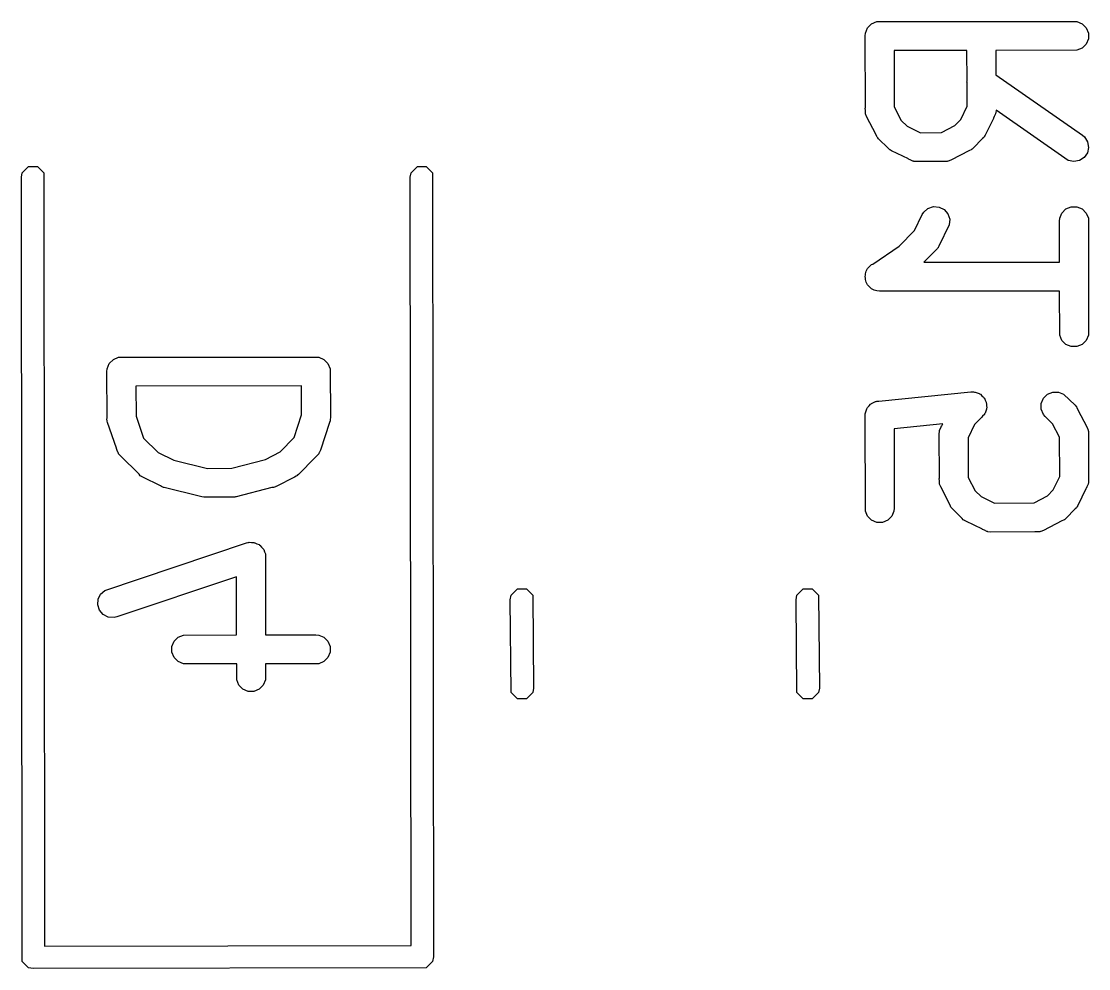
# Model space of a CAD drawing. Extents: x 195 to 310, y -208 to -141.
# Drawn here: x 249.69 to 255.18, y -171.08 to -166.21 of the extents above; entities that cross this region are included whole.
import ezdxf

# ---------------------------------------------------------------- set-up
doc = ezdxf.new("R2010")
doc.units = 0
doc.layers.add('BLACK', color=7, linetype='CONTINUOUS')

msp = doc.modelspace()

# ---------------------------------------------------------------- linework, layer by layer
at = {"layer": 'BLACK', "linetype": 'CONTINUOUS'}
for p, q in [((254.042459, -166.244046), (254.063151, -166.223354)), ((254.063151, -166.223354), (254.090187, -166.212155)), ((254.090187, -166.212155), (255.104819, -166.210714)), ((255.104819, -166.210714), (255.119451, -166.212155)), ((255.119451, -166.212155), (255.146487, -166.223354)), ((255.146487, -166.223354), (255.167179, -166.244046)), ((254.029819, -166.285714), (254.03126, -166.271082)), ((254.031164, -166.655016), (254.029819, -166.285714)), ((254.03126, -166.271082), (254.042459, -166.244046)), ((255.167179, -166.244046), (255.178378, -166.271082)), ((255.178378, -166.271082), (255.178378, -166.300346)), ((255.167179, -166.327382), (255.146487, -166.348074)), ((255.178378, -166.300346), (255.167179, -166.327382)), ((254.553898, -166.360076), (254.178704, -166.360609)), ((254.178704, -166.360609), (254.179762, -166.651157)), ((254.554475, -166.518438), (254.553898, -166.360076)), ((255.119451, -166.359273), (254.70251, -166.359865)), ((254.70251, -166.359865), (254.702969, -166.485899)), ((255.146487, -166.348074), (255.119451, -166.359273)), ((254.702969, -166.485899), (255.147829, -166.7957)), ((254.553646, -166.522184), (254.554475, -166.518438)), ((254.554507, -166.527064), (254.553646, -166.522184)), ((254.554943, -166.646733), (254.554507, -166.527064)), ((254.030408, -166.657285), (254.031164, -166.655016)), ((254.031213, -166.668626), (254.030408, -166.657285)), ((254.03126, -166.681298), (254.031213, -166.668626)), ((254.179762, -166.651157), (254.215133, -166.719845)), ((254.521576, -166.715499), (254.554943, -166.646733)), ((254.703557, -166.667384), (254.702187, -166.681298)), ((255.074623, -166.925795), (254.703557, -166.667384)), ((254.032291, -166.683787), (254.03126, -166.681298)), ((254.032482, -166.686475), (254.032291, -166.683787)), ((254.037737, -166.700207), (254.032482, -166.686475)), ((254.086429, -166.794763), (254.037737, -166.700207)), ((254.215133, -166.719845), (254.246461, -166.75009)), ((254.491331, -166.746827), (254.521576, -166.715499)), ((254.689766, -166.709555), (254.648091, -166.795445)), ((254.690988, -166.708334), (254.689766, -166.709555)), ((254.694657, -166.699474), (254.690988, -166.708334)), ((254.700965, -166.686476), (254.694657, -166.699474)), ((254.701156, -166.683786), (254.700965, -166.686476)), ((254.702187, -166.681298), (254.701156, -166.683786)), ((254.246461, -166.75009), (254.314842, -166.78327)), ((254.422474, -166.782285), (254.491331, -166.746827)), ((254.090078, -166.803572), (254.086429, -166.794763)), ((254.09246, -166.806474), (254.090078, -166.803572)), ((254.093188, -166.807888), (254.09246, -166.806474)), ((254.094686, -166.809187), (254.093188, -166.807888)), ((254.099405, -166.814937), (254.094686, -166.809187)), ((254.14844, -166.862278), (254.099405, -166.814937)), ((254.314842, -166.78327), (254.422474, -166.782285)), ((254.633764, -166.81352), (254.586423, -166.862556)), ((254.640259, -166.807888), (254.633764, -166.81352)), ((254.642238, -166.804742), (254.640259, -166.807888)), ((254.643369, -166.803572), (254.642238, -166.804742)), ((254.644126, -166.801744), (254.643369, -166.803572)), ((254.648091, -166.795445), (254.644126, -166.801744)), ((255.147829, -166.7957), (255.158989, -166.805271)), ((255.158989, -166.805271), (255.174716, -166.82995)), ((255.174716, -166.82995), (255.179802, -166.858767)), ((254.154073, -166.868773), (254.14844, -166.862278)), ((254.157218, -166.870752), (254.154073, -166.868773)), ((254.158389, -166.871883), (254.157218, -166.870752)), ((254.160216, -166.87264), (254.158389, -166.871883)), ((254.166516, -166.876605), (254.160216, -166.87264)), ((254.252405, -166.91828), (254.166516, -166.876605)), ((254.566249, -166.875531), (254.471693, -166.924224)), ((254.575058, -166.871883), (254.566249, -166.875531)), ((254.57796, -166.8695), (254.575058, -166.871883)), ((254.579374, -166.868773), (254.57796, -166.8695)), ((254.580673, -166.867274), (254.579374, -166.868773)), ((254.586423, -166.862556), (254.580673, -166.867274)), ((255.173472, -166.887338), (255.15669, -166.911312)), ((255.179802, -166.858767), (255.173472, -166.887338)), ((254.253627, -166.919502), (254.252405, -166.91828)), ((254.262486, -166.923171), (254.253627, -166.919502)), ((254.275485, -166.929479), (254.262486, -166.923171)), ((254.278174, -166.92967), (254.275485, -166.929479)), ((254.280663, -166.930701), (254.278174, -166.92967)), ((254.295295, -166.932142), (254.280663, -166.930701)), ((254.426924, -166.930937), (254.295295, -166.932142)), ((254.428771, -166.931553), (254.426924, -166.930937)), ((254.438985, -166.930827), (254.428771, -166.931553)), ((254.452784, -166.930701), (254.438985, -166.930827)), ((254.455273, -166.929669), (254.452784, -166.930701)), ((254.457961, -166.929479), (254.455273, -166.929669)), ((254.471693, -166.924224), (254.457961, -166.929479)), ((255.103194, -166.932124), (255.074623, -166.925795)), ((255.132012, -166.927039), (255.103194, -166.932124)), ((255.15669, -166.911312), (255.132012, -166.927039)), ((249.69, -167.0125), (249.694567, -166.989539)), ((249.694567, -166.989539), (249.727039, -166.957067)), ((249.727039, -166.957067), (249.772961, -166.957067)), ((249.772961, -166.957067), (249.805433, -166.989539)), ((249.805433, -166.989539), (249.809937, -170.966879)), ((251.69, -167.0125), (251.694567, -166.989539)), ((251.694567, -166.989539), (251.727039, -166.957067)), ((251.727039, -166.957067), (251.772961, -166.957067)), ((251.772961, -166.957067), (251.805433, -166.989539)), ((251.805433, -166.989539), (251.81, -171.0225)), ((249.694567, -171.045461), (249.69, -167.0125)), ((251.694473, -170.962625), (251.69, -167.0125)), ((254.353391, -167.172938), (254.381152, -167.163684)), ((254.381152, -167.163684), (254.410342, -167.165758)), ((255.063151, -167.175735), (255.090187, -167.164536)), ((255.090187, -167.164536), (255.119451, -167.164536)), ((255.119451, -167.164536), (255.146487, -167.175735)), ((254.283581, -167.286722), (254.323451, -167.204554)), ((254.323451, -167.204554), (254.331283, -167.192111)), ((254.331283, -167.192111), (254.353391, -167.172938)), ((254.410342, -167.165758), (254.436517, -167.178846)), ((254.436517, -167.178846), (254.45569, -167.200953)), ((254.45569, -167.200953), (254.464944, -167.228715)), ((255.03126, -167.223463), (255.042459, -167.196427)), ((255.042459, -167.196427), (255.063151, -167.175735)), ((255.146487, -167.175735), (255.167179, -167.196427)), ((255.167179, -167.196427), (255.178378, -167.223463)), ((254.46287, -167.257905), (254.409996, -167.366874)), ((254.464944, -167.228715), (254.46287, -167.257905)), ((255.029819, -167.238095), (255.03126, -167.223463)), ((255.030337, -167.448914), (255.029819, -167.238095)), ((255.178378, -167.223463), (255.179819, -167.809523)), ((254.204825, -167.367013), (254.283581, -167.286722)), ((254.069238, -167.458927), (254.204825, -167.367013)), ((254.402164, -167.379317), (254.394646, -167.385836)), ((254.404174, -167.376123), (254.402164, -167.379317)), ((254.405275, -167.375001), (254.404174, -167.376123)), ((254.406033, -167.373168), (254.405275, -167.375001)), ((254.409996, -167.366874), (254.406033, -167.373168)), ((254.394646, -167.385836), (254.3318, -167.449906)), ((254.035558, -167.495036), (254.039646, -167.48893)), ((254.039646, -167.48893), (254.042459, -167.482141)), ((254.042459, -167.482141), (254.047709, -167.47689)), ((254.047709, -167.47689), (254.051841, -167.470721)), ((254.051841, -167.470721), (254.058168, -167.466431)), ((254.058168, -167.466431), (254.063151, -167.461449)), ((254.063151, -167.461449), (254.069238, -167.458927)), ((254.3318, -167.449906), (255.030337, -167.448914)), ((254.029819, -167.52373), (254.03126, -167.516525)), ((254.03126, -167.531014), (254.029819, -167.52373)), ((254.03126, -167.509177), (254.034101, -167.502316)), ((254.03126, -167.516525), (254.03126, -167.509177)), ((254.03126, -167.538441), (254.03126, -167.531014)), ((254.034072, -167.545229), (254.03126, -167.538441)), ((254.035498, -167.552438), (254.034072, -167.545229)), ((254.034101, -167.502316), (254.035558, -167.495036)), ((254.039617, -167.558616), (254.035498, -167.552438)), ((254.042459, -167.565477), (254.039617, -167.558616)), ((254.047654, -167.570672), (254.042459, -167.565477)), ((254.051731, -167.576787), (254.047654, -167.570672)), ((254.0579, -167.580918), (254.051731, -167.576787)), ((254.063151, -167.586169), (254.0579, -167.580918)), ((254.06994, -167.588981), (254.063151, -167.586169)), ((254.076046, -167.59307), (254.06994, -167.588981)), ((254.083326, -167.594526), (254.076046, -167.59307)), ((254.090187, -167.597368), (254.083326, -167.594526)), ((254.104663, -167.598793), (254.090187, -167.597368)), ((254.10474, -167.598809), (254.104663, -167.598793)), ((254.104766, -167.598803), (254.10474, -167.598809)), ((254.104819, -167.598809), (254.104766, -167.598803)), ((255.030702, -167.597494), (254.104819, -167.598809)), ((255.03126, -167.824155), (255.030702, -167.597494)), ((255.179819, -167.809523), (255.178378, -167.824155)), ((255.042459, -167.851191), (255.03126, -167.824155)), ((255.063151, -167.871883), (255.042459, -167.851191)), ((255.090187, -167.883082), (255.063151, -167.871883)), ((255.146487, -167.871883), (255.119451, -167.883082)), ((255.167179, -167.851191), (255.146487, -167.871883)), ((255.178378, -167.824155), (255.167179, -167.851191)), ((255.119451, -167.883082), (255.090187, -167.883082)), ((250.13126, -167.997273), (250.142459, -167.970237)), ((250.142459, -167.970237), (250.163151, -167.949545)), ((250.163151, -167.949545), (250.190187, -167.938346)), ((250.190187, -167.938346), (251.204819, -167.936905)), ((251.204819, -167.936905), (251.219451, -167.938346)), ((251.219451, -167.938346), (251.246487, -167.949545)), ((251.246487, -167.949545), (251.267179, -167.970237)), ((251.267179, -167.970237), (251.278378, -167.997273)), ((250.129819, -168.011905), (250.13126, -167.997273)), ((250.131169, -168.248674), (250.129819, -168.011905)), ((251.278378, -167.997273), (251.279819, -168.25)), ((251.130239, -168.08559), (250.278888, -168.086799)), ((250.278888, -168.086799), (250.27977, -168.241406)), ((251.131086, -168.234257), (251.130239, -168.08559)), ((254.100628, -168.164536), (254.573546, -168.115848)), ((254.573546, -168.115848), (254.588249, -168.115826)), ((254.588249, -168.115826), (254.591865, -168.116917)), ((254.591865, -168.116917), (254.59564, -168.116917)), ((254.59564, -168.116917), (254.605764, -168.12111)), ((254.605764, -168.12111), (254.616265, -168.124279)), ((254.616265, -168.124279), (254.619189, -168.126671)), ((254.619189, -168.126671), (254.622676, -168.128116)), ((254.622676, -168.128116), (254.630424, -168.135864)), ((254.630424, -168.135864), (254.638913, -168.14281)), ((254.638913, -168.14281), (254.640698, -168.146138)), ((254.640698, -168.146138), (254.643369, -168.148809)), ((254.643369, -168.148809), (254.647562, -168.158933)), ((254.936021, -168.175845), (254.947219, -168.148809)), ((254.947219, -168.148809), (254.967912, -168.128116)), ((254.967912, -168.128116), (254.994948, -168.116917)), ((254.994948, -168.116917), (255.024211, -168.116917)), ((255.024211, -168.116917), (255.051247, -168.128115)), ((255.051247, -168.128115), (255.110232, -168.185061)), ((254.035454, -168.213336), (254.038622, -168.202839)), ((254.038622, -168.202839), (254.041013, -168.199915)), ((254.041013, -168.199915), (254.042459, -168.196427)), ((254.042459, -168.196427), (254.050212, -168.188673)), ((254.050212, -168.188673), (254.057153, -168.180191)), ((254.057153, -168.180191), (254.060479, -168.178406)), ((254.060479, -168.178406), (254.063151, -168.175735)), ((254.063151, -168.175735), (254.07328, -168.171539)), ((254.07328, -168.171539), (254.08294, -168.166357)), ((254.08294, -168.166357), (254.086733, -168.165966)), ((254.086733, -168.165966), (254.090187, -168.164536)), ((254.090187, -168.164536), (254.100628, -168.164536)), ((254.647562, -168.158933), (254.652747, -168.168597)), ((254.654568, -168.205108), (254.650373, -168.215234)), ((254.652747, -168.168597), (254.653122, -168.172356)), ((254.653122, -168.172356), (254.654568, -168.175845)), ((254.654568, -168.175845), (254.654568, -168.186806)), ((254.654568, -168.186806), (254.655659, -168.197716)), ((254.655659, -168.197716), (254.654568, -168.201331)), ((254.654568, -168.201331), (254.654568, -168.205108)), ((254.936021, -168.205108), (254.936021, -168.175845)), ((254.94722, -168.232144), (254.936021, -168.205108)), ((255.110232, -168.185061), (255.11495, -168.19081)), ((255.11495, -168.19081), (255.11645, -168.192111)), ((255.11645, -168.192111), (255.117177, -168.193524)), ((255.117177, -168.193524), (255.11956, -168.196427)), ((255.11956, -168.196427), (255.123209, -168.205237)), ((255.123209, -168.205237), (255.171901, -168.299792)), ((250.130408, -168.25938), (250.131169, -168.248674)), ((250.131251, -168.263088), (250.130408, -168.25938)), ((250.27977, -168.241406), (250.318562, -168.354485)), ((251.093348, -168.350853), (251.131086, -168.234257)), ((251.278748, -168.260868), (251.278378, -168.264632)), ((251.27923, -168.259381), (251.278748, -168.260868)), ((251.279819, -168.25), (251.279089, -168.257406)), ((251.279089, -168.257406), (251.27923, -168.259381)), ((254.029819, -168.238095), (254.030351, -168.232683)), ((254.03126, -168.728917), (254.029819, -168.238095)), ((254.030169, -168.230855), (254.030707, -168.229068)), ((254.030351, -168.232683), (254.030169, -168.230855)), ((254.030707, -168.229068), (254.03126, -168.223463)), ((254.03126, -168.223463), (254.035454, -168.213336)), ((254.626639, -168.249471), (254.592823, -168.284498)), ((254.628675, -168.24838), (254.626639, -168.249471)), ((254.634126, -168.241716), (254.628675, -168.24838)), ((254.643369, -168.232144), (254.634126, -168.241716)), ((254.644814, -168.228655), (254.643369, -168.232144)), ((254.647206, -168.225732), (254.644814, -168.228655)), ((254.650373, -168.215234), (254.647206, -168.225732)), ((254.956548, -168.24351), (254.94722, -168.232144)), ((254.994504, -168.280154), (254.956548, -168.24351)), ((250.13126, -168.264632), (250.131251, -168.263088)), ((250.132018, -168.266463), (250.13126, -168.264632)), ((250.133668, -168.273717), (250.132018, -168.266463)), ((250.178879, -168.405507), (250.133668, -168.273717)), ((251.2745, -168.273992), (251.228351, -168.416574)), ((251.278378, -168.264632), (251.2745, -168.273992)), ((254.429677, -168.280046), (254.17862, -168.305893)), ((254.17862, -168.305893), (254.179819, -168.714285)), ((254.412212, -168.318701), (254.413243, -168.316211)), ((254.413243, -168.316211), (254.413434, -168.313524)), ((254.413434, -168.313524), (254.419738, -168.30053)), ((254.419738, -168.30053), (254.423411, -168.291665)), ((254.423411, -168.291665), (254.424633, -168.290442)), ((254.424633, -168.290442), (254.429677, -168.280046)), ((254.592823, -168.284498), (254.559526, -168.35312)), ((255.029907, -168.348904), (254.994504, -168.280154)), ((255.171901, -168.299792), (255.177156, -168.313523)), ((255.177156, -168.313523), (255.177347, -168.316212)), ((255.177347, -168.316212), (255.178378, -168.318701)), ((250.318562, -168.354485), (250.394286, -168.428762)), ((251.020558, -168.425061), (251.093348, -168.350853)), ((254.410771, -168.333333), (254.412212, -168.318701)), ((254.412063, -168.559937), (254.410771, -168.333333)), ((254.559526, -168.35312), (254.560682, -168.555856)), ((255.031063, -168.55164), (255.029907, -168.348904)), ((255.178378, -168.318701), (255.178452, -168.33177)), ((255.178452, -168.33177), (255.17923, -168.342713)), ((255.17923, -168.342713), (255.178526, -168.344822)), ((255.178526, -168.344822), (255.179819, -168.571428)), ((250.178879, -168.407488), (250.178879, -168.405507)), ((250.182834, -168.417037), (250.178879, -168.407488)), ((250.187281, -168.429999), (250.182834, -168.417037)), ((250.945421, -168.463753), (251.020558, -168.425061)), ((251.228351, -168.416574), (251.222357, -168.43)), ((250.189046, -168.432034), (250.187281, -168.429999)), ((250.190078, -168.434525), (250.189046, -168.432034)), ((250.199405, -168.44589), (250.190078, -168.434525)), ((250.295172, -168.539827), (250.199405, -168.44589)), ((250.394286, -168.428762), (250.474096, -168.467487)), ((250.474096, -168.467487), (250.647219, -168.509513)), ((250.771991, -168.508371), (250.945421, -168.463753)), ((251.201479, -168.452958), (251.114994, -168.541128)), ((251.203183, -168.452107), (251.201479, -168.452958)), ((251.209813, -168.444462), (251.203183, -168.452107)), ((251.219561, -168.434525), (251.209813, -168.444462)), ((251.220592, -168.432034), (251.219561, -168.434525)), ((251.222357, -168.43), (251.220592, -168.432034)), ((250.647219, -168.509513), (250.771991, -168.508371)), ((250.301692, -168.547345), (250.295172, -168.539827)), ((250.304885, -168.549355), (250.301692, -168.547345)), ((250.306008, -168.550456), (250.304885, -168.549355)), ((250.30784, -168.551214), (250.306008, -168.550456)), ((250.314135, -168.555177), (250.30784, -168.551214)), ((250.405367, -168.599445), (250.314135, -168.555177)), ((251.094816, -168.554105), (251.000264, -168.602796)), ((251.103628, -168.550456), (251.094816, -168.554105)), ((251.106532, -168.548072), (251.103628, -168.550456)), ((251.107945, -168.547345), (251.106532, -168.548072)), ((251.109244, -168.545846), (251.107945, -168.547345)), ((251.114994, -168.541128), (251.109244, -168.545846)), ((254.41136, -168.562047), (254.412063, -168.559937)), ((254.412137, -168.572989), (254.41136, -168.562047)), ((254.412212, -168.58606), (254.412137, -168.572989)), ((254.413243, -168.588549), (254.412212, -168.58606)), ((254.413434, -168.591237), (254.413243, -168.588549)), ((254.418689, -168.604969), (254.413434, -168.591237)), ((254.560682, -168.555856), (254.596085, -168.624607)), ((254.997767, -168.620261), (255.031063, -168.55164)), ((255.177156, -168.591238), (255.170848, -168.604236)), ((255.177347, -168.588548), (255.177156, -168.591238)), ((255.178378, -168.58606), (255.177347, -168.588548)), ((255.179819, -168.571428), (255.178378, -168.58606)), ((250.410878, -168.603528), (250.405367, -168.599445)), ((250.421893, -168.607463), (250.410878, -168.603528)), ((250.423104, -168.608051), (250.421893, -168.607463)), ((250.423644, -168.608089), (250.423104, -168.608051)), ((250.424724, -168.608475), (250.423644, -168.608089)), ((250.611089, -168.653715), (250.424724, -168.608475)), ((250.979135, -168.608576), (250.794437, -168.656094)), ((250.986532, -168.608051), (250.979135, -168.608576)), ((250.997514, -168.603848), (250.986532, -168.608051)), ((250.998759, -168.603528), (250.997514, -168.603848)), ((250.999194, -168.603205), (250.998759, -168.603528)), ((251.000264, -168.602796), (250.999194, -168.603205)), ((254.467381, -168.699525), (254.418689, -168.604969)), ((254.596085, -168.624607), (254.627413, -168.654852)), ((254.967521, -168.651588), (254.997767, -168.620261)), ((255.165957, -168.614317), (255.124282, -168.700207)), ((255.167179, -168.613096), (255.165957, -168.614317)), ((255.170848, -168.604236), (255.167179, -168.613096)), ((250.618758, -168.656892), (250.611089, -168.653715)), ((250.627872, -168.657789), (250.618758, -168.656892)), ((250.629744, -168.658244), (250.627872, -168.657789)), ((250.630836, -168.658081), (250.629744, -168.658244)), ((250.63339, -168.658333), (250.630836, -168.658081)), ((250.771969, -168.657065), (250.63339, -168.658333)), ((250.779893, -168.658244), (250.771969, -168.657065)), ((250.788917, -168.656909), (250.779893, -168.658244)), ((250.790879, -168.656892), (250.788917, -168.656909)), ((250.7919, -168.656469), (250.790879, -168.656892)), ((250.794437, -168.656094), (250.7919, -168.656469)), ((254.47103, -168.708334), (254.467381, -168.699525)), ((254.627413, -168.654852), (254.696034, -168.688148)), ((254.696034, -168.688148), (254.89877, -168.686992)), ((254.89877, -168.686992), (254.967521, -168.651588)), ((255.124282, -168.700207), (255.120317, -168.706506)), ((254.042459, -168.755953), (254.03126, -168.728917)), ((254.063151, -168.776645), (254.042459, -168.755953)), ((254.167179, -168.755953), (254.146487, -168.776645)), ((254.178378, -168.728917), (254.167179, -168.755953)), ((254.179819, -168.714285), (254.178378, -168.728917)), ((254.473412, -168.711236), (254.47103, -168.708334)), ((254.47414, -168.71265), (254.473412, -168.711236)), ((254.475638, -168.713949), (254.47414, -168.71265)), ((254.480357, -168.719699), (254.475638, -168.713949)), ((254.529392, -168.76704), (254.480357, -168.719699)), ((255.109953, -168.718283), (255.062612, -168.767319)), ((255.11645, -168.71265), (255.109953, -168.718283)), ((255.118429, -168.709504), (255.11645, -168.71265)), ((255.11956, -168.708334), (255.118429, -168.709504)), ((255.120317, -168.706506), (255.11956, -168.708334)), ((254.090187, -168.787844), (254.063151, -168.776645)), ((254.119451, -168.787844), (254.090187, -168.787844)), ((254.146487, -168.776645), (254.119451, -168.787844)), ((254.535025, -168.773535), (254.529392, -168.76704)), ((254.53817, -168.775514), (254.535025, -168.773535)), ((254.539341, -168.776645), (254.53817, -168.775514)), ((254.541168, -168.777402), (254.539341, -168.776645)), ((254.547468, -168.781367), (254.541168, -168.777402)), ((254.633357, -168.823042), (254.547468, -168.781367)), ((255.042435, -168.780295), (254.947883, -168.828986)), ((255.051247, -168.776646), (255.042435, -168.780295)), ((255.054151, -168.774262), (255.051247, -168.776646)), ((255.055564, -168.773535), (255.054151, -168.774262)), ((255.056863, -168.772036), (255.055564, -168.773535)), ((255.062612, -168.767319), (255.056863, -168.772036)), ((254.634579, -168.824264), (254.633357, -168.823042)), ((254.643438, -168.827933), (254.634579, -168.824264)), ((254.656437, -168.834241), (254.643438, -168.827933)), ((254.659126, -168.834432), (254.656437, -168.834241)), ((254.661615, -168.835463), (254.659126, -168.834432)), ((254.676247, -168.836904), (254.661615, -168.835463)), ((254.902851, -168.835611), (254.676247, -168.836904)), ((254.904961, -168.836315), (254.902851, -168.835611)), ((254.915903, -168.835537), (254.904961, -168.836315)), ((254.928974, -168.835463), (254.915903, -168.835537)), ((254.931463, -168.834431), (254.928974, -168.835463)), ((254.934151, -168.834241), (254.931463, -168.834431)), ((254.947883, -168.828986), (254.934151, -168.834241)), ((250.120057, -169.137224), (250.847767, -168.893135)), ((250.847767, -168.893135), (250.855022, -168.891485)), ((250.855022, -168.891485), (250.856853, -168.890727)), ((250.856853, -168.890727), (250.858357, -168.890727)), ((250.858357, -168.890727), (250.862104, -168.889875)), ((250.862104, -168.889875), (250.874089, -168.890727)), ((250.874089, -168.890727), (250.886117, -168.890727)), ((250.886117, -168.890727), (250.888608, -168.891759)), ((250.888608, -168.891759), (250.891294, -168.89195)), ((250.891294, -168.89195), (250.902041, -168.897323)), ((250.902041, -168.897323), (250.913153, -168.901926)), ((250.913153, -168.901926), (250.915058, -168.903831)), ((250.915058, -168.903831), (250.917468, -168.905036)), ((250.917468, -168.905036), (250.925342, -168.914115)), ((250.925342, -168.914115), (250.933845, -168.922618)), ((250.933845, -168.922618), (250.934876, -168.925108)), ((250.934876, -168.925108), (250.936642, -168.927144)), ((250.936642, -168.927144), (250.940442, -168.938544)), ((250.940442, -168.938544), (250.945044, -168.949654)), ((250.945044, -168.949654), (250.94505, -168.952368)), ((250.94505, -168.952368), (250.945896, -168.954906)), ((250.945896, -168.954906), (250.945081, -168.966357)), ((250.945081, -168.966357), (250.94599, -169.366023)), ((250.796718, -169.066979), (250.180917, -169.273532)), ((250.797399, -169.366337), (250.796718, -169.066979)), ((250.09795, -169.156398), (250.120057, -169.137224)), ((252.209567, -169.162475), (252.242039, -169.130003)), ((252.242039, -169.130003), (252.287961, -169.130003)), ((252.287961, -169.130003), (252.320433, -169.162475)), ((253.679567, -169.162475), (253.712039, -169.130003)), ((253.712039, -169.130003), (253.757961, -169.130003)), ((253.757961, -169.130003), (253.790433, -169.162475)), ((250.082789, -169.211761), (250.084864, -169.182571)), ((250.084864, -169.182571), (250.09795, -169.156398)), ((252.205, -169.185436), (252.209567, -169.162475)), ((252.209567, -169.662525), (252.205, -169.185436)), ((252.320433, -169.162475), (252.325, -169.639564)), ((253.675, -169.185436), (253.679567, -169.162475)), ((253.679567, -169.662525), (253.675, -169.185436)), ((253.790433, -169.162475), (253.795, -169.639564)), ((250.092043, -169.239524), (250.082789, -169.211761)), ((250.111217, -169.261631), (250.092043, -169.239524)), ((250.13739, -169.274717), (250.111217, -169.261631)), ((250.16658, -169.276792), (250.13739, -169.274717)), ((250.180917, -169.273532), (250.16658, -169.276792)), ((250.464593, -169.425844), (250.475792, -169.398808)), ((250.475792, -169.398808), (250.496484, -169.378116)), ((250.496484, -169.378116), (250.52352, -169.366917)), ((250.52352, -169.366917), (250.797399, -169.366337)), ((250.94599, -169.366023), (251.204819, -169.365476)), ((251.204819, -169.365476), (251.219451, -169.366917)), ((251.219451, -169.366917), (251.246487, -169.378116)), ((251.246487, -169.378116), (251.267179, -169.398808)), ((251.267179, -169.398808), (251.278378, -169.425844)), ((250.464593, -169.455108), (250.464593, -169.425844)), ((250.475792, -169.482144), (250.464593, -169.455108)), ((251.278378, -169.455108), (251.267179, -169.482144)), ((251.278378, -169.425844), (251.278378, -169.455108)), ((250.496484, -169.502836), (250.475792, -169.482144)), ((250.52352, -169.514035), (250.496484, -169.502836)), ((250.538152, -169.515476), (250.52352, -169.514035)), ((250.797737, -169.514926), (250.538152, -169.515476)), ((250.797926, -169.597965), (250.797737, -169.514926)), ((251.219451, -169.514035), (250.946328, -169.514612)), ((250.946328, -169.514612), (250.946485, -169.583333)), ((251.246487, -169.502836), (251.219451, -169.514035)), ((251.267179, -169.482144), (251.246487, -169.502836)), ((250.809125, -169.625001), (250.797926, -169.597965)), ((250.829817, -169.645693), (250.809125, -169.625001)), ((250.933845, -169.625001), (250.913153, -169.645693)), ((250.945044, -169.597965), (250.933845, -169.625001)), ((250.946485, -169.583333), (250.945044, -169.597965)), ((250.856853, -169.656892), (250.829817, -169.645693)), ((250.886117, -169.656892), (250.856853, -169.656892)), ((250.913153, -169.645693), (250.886117, -169.656892)), ((252.242039, -169.694997), (252.209567, -169.662525)), ((252.320433, -169.662525), (252.287961, -169.694997)), ((252.325, -169.639564), (252.320433, -169.662525)), ((253.712039, -169.694997), (253.679567, -169.662525)), ((253.790433, -169.662525), (253.757961, -169.694997)), ((253.795, -169.639564), (253.790433, -169.662525)), ((252.287961, -169.694997), (252.242039, -169.694997)), ((253.757961, -169.694997), (253.712039, -169.694997)), ((249.809937, -170.966879), (251.694473, -170.962625)), ((249.727039, -171.077933), (249.694567, -171.045461)), ((251.805433, -171.045461), (251.772961, -171.077933)), ((251.81, -171.0225), (251.805433, -171.045461)), ((249.75, -171.0825), (249.727039, -171.077933)), ((251.772961, -171.077933), (249.75, -171.0825))]:
    msp.add_line(p, q, dxfattribs=at)

doc.saveas('drawing.dxf')
